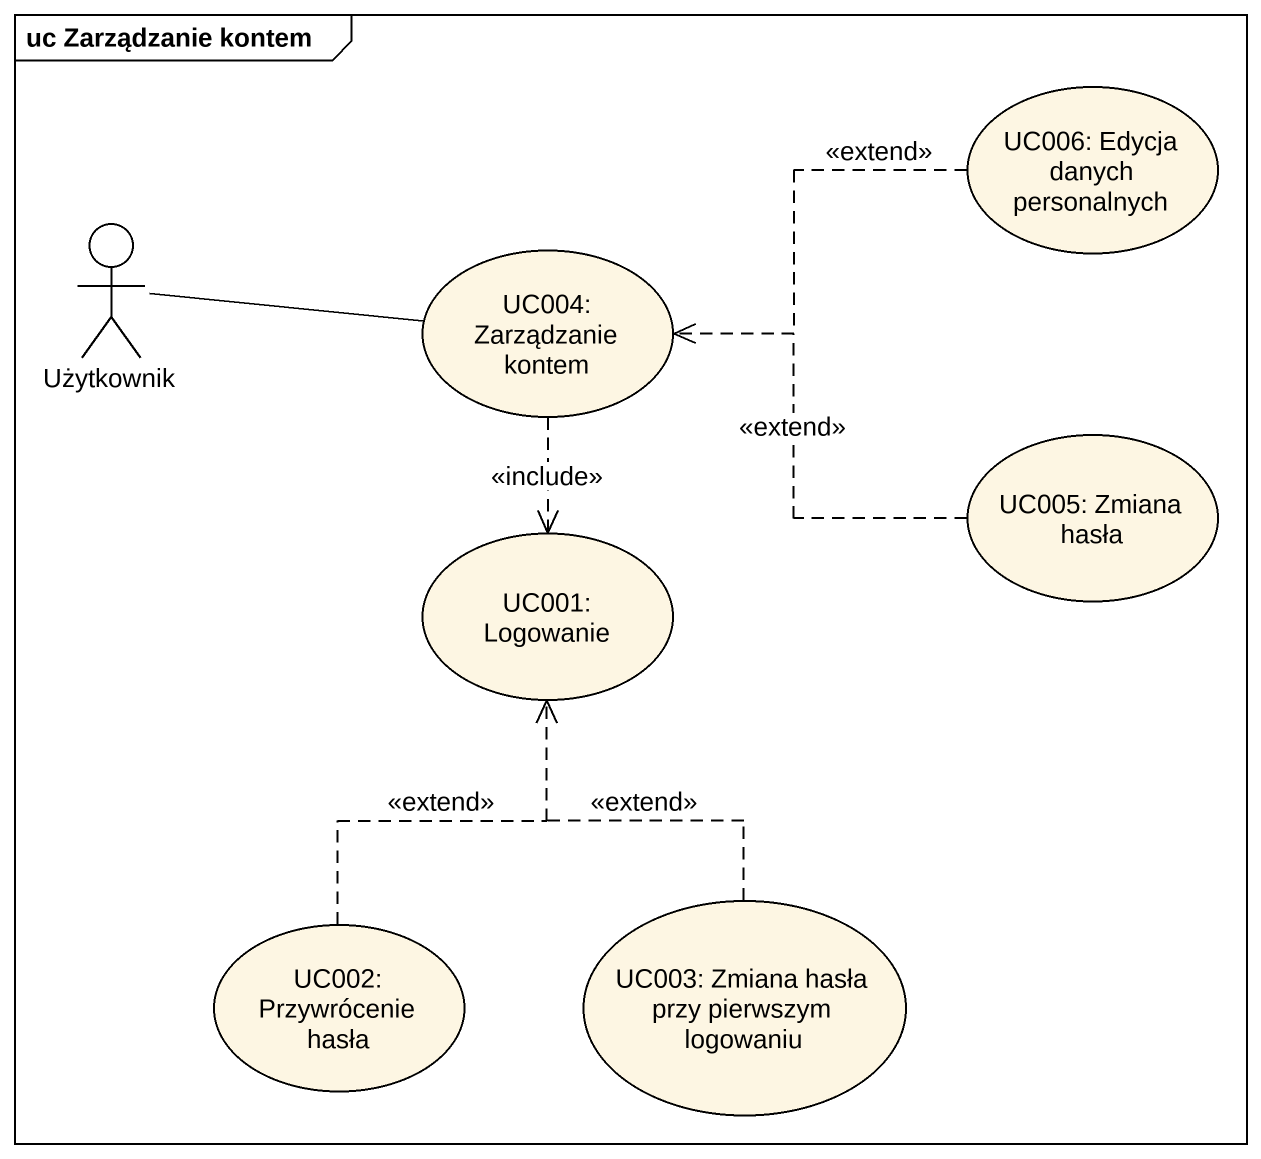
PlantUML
@startuml
mainframe uc Zarządzanie kontem
usecase "UC006: Edycja danych personalnych" as UC006_Edycja_danych
actor Użytkownik
usecase "UC004: Zarządzanie kontem" as UC004_Zarządzanie_kontem
usecase "UC005: Zmiana hasła" as UC005_Zmiana_hasła
usecase "UC001: Logowanie" as UC001_Logowanie
usecase "UC002: Przywrócenie hasła" as UC002_Przywrócenie_hasła
usecase "UC003: Zmiana hasła przy pierwszym logowaniu" as UC003_Zmiana_hasła_przy
UC006_Edycja_danych .left.> UC004_Zarządzanie_kontem : <<extend>>
Użytkownik -right- UC004_Zarządzanie_kontem
UC004_Zarządzanie_kontem ..> UC001_Logowanie : <<include>>
UC005_Zmiana_hasła .left.> UC004_Zarządzanie_kontem : <<extend>>
UC002_Przywrócenie_hasła .up.> UC001_Logowanie : <<extend>>
UC003_Zmiana_hasła_przy .up.> UC001_Logowanie : <<extend>>
@enduml
